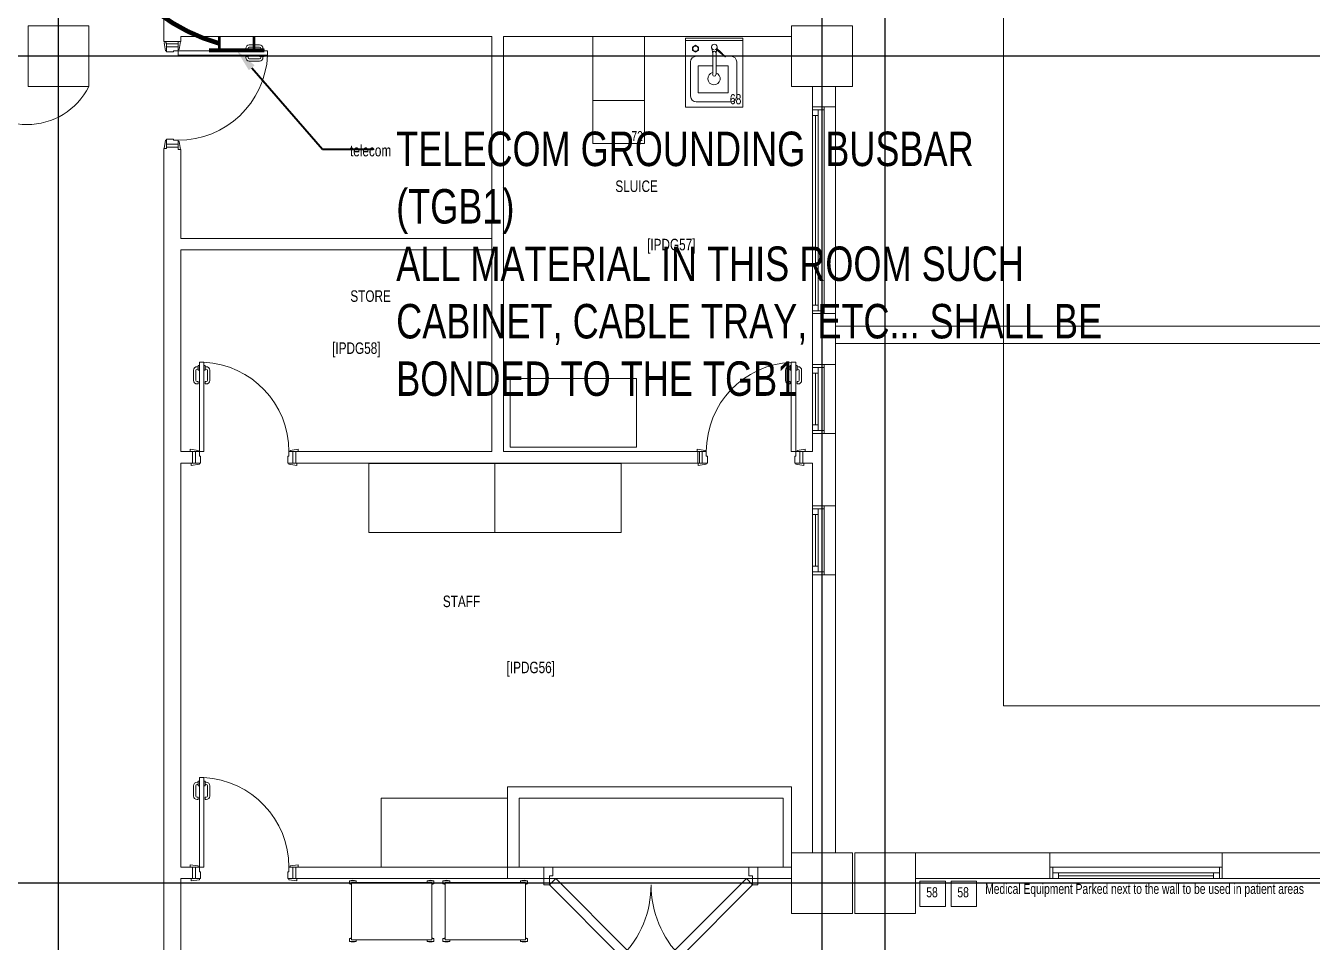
# Model space of a CAD drawing. Header units: metres. Extents: x -18745 to 220762, y -1579758 to -1356048.
# Drawn here: x 108078 to 119282, y -1455752 to -1447773 of the extents above; entities that cross this region are included whole.
import ezdxf
from ezdxf import colors
from ezdxf.entities.mleader import LeaderData, LeaderLine
from ezdxf.math import Vec2, Vec3

# ---------------------------------------------------------------- set-up
doc = ezdxf.new("R2010")
doc.units = ezdxf.units.M
doc.linetypes.add('DASHED2', pattern=[0.375, 0.25, -0.125])
doc.layers.get('0').update_dxf_attribs({"lineweight": 0})
for name, color, linetype in [('0E-PW-GRD', 6, 'Continuous'), ('0E-PW-GRD2', 6, 'Continuous'), ('A-100 - Copy$0$axes', 8, 'Continuous'), ('A-100 - Copy$0$PD-VENT', 8, 'Continuous')]:
    doc.layers.add(name, color=color, linetype=linetype)
for name, color, linetype, lineweight in [('A-100 - Copy$0$01-Ground Floor$0$RE.A-opening-wood-door', 8, 'Continuous', 0), ('A-100 - Copy$0$72_EGR_BASE_TEXT', 8, 'Continuous', 0), ('A-100 - Copy$0$Aluminum', 8, 'Continuous', 0), ('A-100 - Copy$0$Dims', 8, 'Continuous', 0), ('A-100 - Copy$0$Medical Equipment and Furniture', 8, 'Continuous', 0), ('A-100 - Copy$0$Medical Equipment and Furniture1', 8, 'Continuous', 5), ('A-100 - Copy$0$Proj', 8, 'Continuous', 0), ('A-100 - Copy$0$SANIT', 8, 'Continuous', 0), ('A-100 - Copy$0$Structure', 8, 'Continuous', 9), ('A-100 - Copy$0$Walls', 8, 'Continuous', 0), ('A-100 - Copy$0$Wooden Joinery', 8, 'Continuous', 0), ('E-GRND', 94, 'DASHED2', 40)]:
    doc.layers.add(name, color=color, linetype=linetype, lineweight=lineweight)
doc.styles.add('A-100 - Copy$0$X3G_ENTITY_257CFD', font='swisscl.ttf', dxfattribs={"height": 200})
doc.styles.add('A-100 - Copy$0$X3G_ENTITY_2587EA', font='swisscl.ttf', dxfattribs={"height": 200})
doc.styles.add('ROMANS', font='romans.shx', dxfattribs={"width": 0.85})

# ---------------------------------------------------------------- blocks, each defined once
blk = doc.blocks.new('*U9')
at = {"layer": '0E-PW-GRD', "ltscale": 0.25}
for points, const_width in [([(-200, 850), (-200, 50)], 60), ([(-200, 700), (0, 700)], 40), ([(-200, 200), (0, 200)], 40)]:
    blk.add_lwpolyline(points, dxfattribs=dict(at, const_width=const_width))
blk = doc.blocks.new('A-100 - Copy$0$HF13959B-P')
for p, q in [((0.042, 0.514), (-0.018, 0.514)), ((-0.018, 0.489), (-0.018, 0.514)), ((0, 0.489), (-0.018, 0.489)), ((0, 0.5), (0, 0)), ((0.7, 0.5), (0, 0.5)), ((0.042, 0.5), (0.042, 0.514)), ((0.658, 0.514), (0.718, 0.514)), ((0.658, 0.5), (0.658, 0.514)), ((0.7, 0.5), (0.7, 0)), ((0.7, 0.489), (0.718, 0.489)), ((0.718, 0.489), (0.718, 0.514)), ((0, 0.011), (-0.018, 0.011)), ((-0.018, 0.011), (-0.018, -0.014)), ((0.7, 0), (0, 0)), ((0.7, 0.011), (0.718, 0.011)), ((0.718, 0.011), (0.718, -0.014)), ((0.042, -0.014), (-0.018, -0.014)), ((0.042, 0), (0.042, -0.014)), ((0.658, 0), (0.658, -0.014)), ((0.658, -0.014), (0.718, -0.014))]:
    blk.add_line(p, q)
for centre, start, end in [((0.012, 0.426), 71.0754, 108.9246), ((0.012, 0.576), 251.0754, 262.6441), ((0.688, 0.426), 71.0754, 108.9246), ((0.688, 0.576), 277.3559, 288.9246), ((0.012, -0.076), 97.3559, 108.9246), ((0.688, -0.076), 71.0754, 82.6441), ((0.012, 0.074), 251.0754, 288.9246), ((0.688, 0.074), 251.0754, 288.9246)]:
    blk.add_arc(centre, 0.0925, start, end)
blk = doc.blocks.new('A-100 - Copy$0$WASHER  BEDPAN URINAL FLOOR TYPE')
at = {"layer": 'A-100 - Copy$0$Medical Equipment and Furniture1'}
for p, q in [((246.767, -230.261), (246.317, -230.261)), ((246.317, -230.261), (246.317, -230.636)), ((246.767, -230.636), (246.767, -230.261))]:
    blk.add_line(p, q, dxfattribs=at)
blk.add_lwpolyline([(246.317, -231.191), (246.317, -230.636), (246.767, -230.636), (246.767, -231.191), (246.317, -231.191)], dxfattribs=at)
blk = doc.blocks.new('A-100 - Copy$0$Slop Hopper')
at = {"layer": 'A-100 - Copy$0$SANIT'}
for p, q in [((1327.4, 1279.9), (1327.4, 1339.9)), ((1327.4, 1339.9), (1377.4, 1339.9)), ((1336.9, 1335.4), (1367.1, 1335.4)), ((1377.4, 1339.9), (1377.4, 1279.9)), ((1331.9, 1300.7), (1331.9, 1330.4)), ((1338.5, 1304), (1338.5, 1327.5)), ((1338.5, 1327.5), (1364.6, 1327.5)), ((1364.6, 1327.5), (1364.6, 1304)), ((1372.1, 1330.4), (1372.1, 1300.7)), ((1351.2, 1293.7), (1351.2, 1311.6)), ((1354.1, 1292.8), (1354.1, 1311.6)), ((1351.2, 1304), (1338.5, 1304)), ((1354.1, 1304), (1364.6, 1304)), ((1336.2, 1292.1), (1333.6, 1290.6)), ((1333.6, 1290.6), (1333.6, 1287.7)), ((1338.7, 1290.6), (1336.2, 1292.1)), ((1351.2, 1295.7), (1336.9, 1295.7)), ((1338.7, 1287.7), (1338.7, 1290.6)), ((1350.5, 1288.9), (1351.2, 1292.9)), ((1351.2, 1292.9), (1351.2, 1293.7)), ((1367.1, 1295.7), (1354.1, 1295.7)), ((1354.1, 1292.8), (1354.8, 1288.9)), ((1354.1, 1289.7), (1357.6, 1292.8)), ((1354.7, 1289), (1358.2, 1292.1)), ((1357.6, 1292.8), (1359.1, 1293.8)), ((1358.3, 1292.1), (1359.2, 1293.1)), ((1359.1, 1293.8), (1359.4, 1294)), ((1359.2, 1293.1), (1359.7, 1293.7)), ((1359.4, 1294), (1359.5, 1294.1)), ((1359.5, 1294.1), (1359.6, 1294.2)), ((1362, 1296.2), (1359.6, 1294.1)), ((1359.6, 1294.2), (1359.7, 1294.2)), ((1359.7, 1293.7), (1359.8, 1293.8)), ((1362.2, 1295.9), (1359.8, 1293.8)), ((1359.8, 1293.8), (1359.9, 1293.9)), ((1359.9, 1293.9), (1360, 1294)), ((1360, 1294), (1360, 1294)), ((1327.4, 1281.9), (1377.4, 1281.9)), ((1377.4, 1279.9), (1327.4, 1279.9)), ((1333.6, 1287.7), (1336.2, 1286.2)), ((1336.2, 1286.2), (1338.7, 1287.7))]:
    blk.add_line(p, q, dxfattribs=at)
blk.add_circle((1336.2, 1289.1), 2.3, dxfattribs=at)
for centre, radius, start, end in [((1336.9, 1330.4), 5, 89.9562, 179.9562), ((1367.1, 1330.4), 5, 0, 90), ((1352.3, 1315.2), 5.37, 289.1656, 257.5966), ((1352.6, 1311.6), 1.46, 359.85, 179.85), ((1336.9, 1300.7), 5, 179.9563, 269.9563), ((1367.1, 1300.7), 5, 270, 0), ((1352.6, 1287.7), 2.45, 100.5881, 79.4119), ((1352.6, 1292.8), 1.44, 179.0502, 359.0502), ((1362.1, 1296.1), 0.137, 39.4733, 129.4733), ((1362.1, 1296.1), 0.152, 310.9144, 40.9144)]:
    blk.add_arc(centre, radius, start, end, dxfattribs=at)
blk = doc.blocks.new('A-100 - Copy$0$A$C72370EFE')
at = {"layer": 'A-100 - Copy$0$Wooden Joinery'}
for p, q in [((-0.05, -0.07), (-0.05, -0.16)), ((-0.03, -0.07), (-0.03, -0.16)), ((-0.01, -0.04), (-0.02, -0.04)), ((-0.01, -0.06), (-0.02, -0.06)), ((-0.01, -0.03), (-0.01, -0.07)), ((0, -0.03), (-0.01, -0.03)), ((0, -0.07), (-0.01, -0.07)), ((0.04, -0.03), (0.05, -0.03)), ((0.04, -0.07), (0.05, -0.07)), ((0.05, -0.03), (0.05, -0.07)), ((0.05, -0.04), (0.06, -0.04)), ((0.05, -0.06), (0.06, -0.06)), ((0.07, -0.07), (0.07, -0.16)), ((0.09, -0.07), (0.09, -0.16)), ((-0.01, -0.17), (-0.02, -0.17)), ((-0.01, -0.19), (-0.02, -0.19)), ((-0.01, -0.17), (-0.01, -0.19)), ((0.05, -0.17), (0.06, -0.17)), ((0.05, -0.17), (0.05, -0.19)), ((0.05, -0.19), (0.06, -0.19))]:
    blk.add_line(p, q, dxfattribs=at)
for centre, radius, start, end in [((-0.02, -0.07), 0.03, 90, 180), ((-0.02, -0.07), 0.01, 90, 180), ((0.06, -0.07), 0.03, 0, 90), ((0.06, -0.07), 0.01, 0, 90), ((-0.02, -0.16), 0.03, 180, 270), ((-0.02, -0.16), 0.01, 180, 270), ((0.06, -0.16), 0.01, 270, 0), ((0.06, -0.16), 0.03, 270, 0)]:
    blk.add_arc(centre, radius, start, end, dxfattribs=at)
blk = doc.blocks.new('A-100 - Copy$0$A$C41DF7AD3')
at = {"layer": 'A-100 - Copy$0$Wooden Joinery', "elevation": 0}
for points in [[(820, 780), (820, 1559), (860, 1559), (860, 780)], [(70, 780), (70, 790), (0, 800), (0, 780)], [(870, 780), (870, 790), (940, 800), (940, 780)], [(80, 680), (80, 670), (10, 660), (10, 680)], [(860, 680), (860, 670), (930, 660), (930, 680)]]:
    blk.add_lwpolyline(points, close=True, dxfattribs=at)
for points in [[(45, 780), (45, 680), (20, 680), (20, 780), (45, 780)], [(45, 780), (80, 780), (80, 740), (90, 740), (90, 680), (45, 680), (45, 780)], [(895, 780), (860, 780), (860, 740), (850, 740), (850, 680), (895, 680), (895, 780)], [(895, 780), (895, 680), (920, 680), (920, 780), (895, 780)]]:
    blk.add_lwpolyline(points, dxfattribs=at)
at = {"layer": 'A-100 - Copy$0$Wooden Joinery'}
blk.add_arc((860, 780, 0), 780, 92.9397, 180, dxfattribs=at)
at = {"layer": 'A-100 - Copy$0$Wooden Joinery', "xscale": 999.9999999998856, "yscale": 999.9999999998856, "zscale": 999.9999999998856}
blk.add_blockref('A-100 - Copy$0$A$C72370EFE', (820, 1559, 0), dxfattribs=at)
blk = doc.blocks.new('A-100 - Copy$0$elec closet')
at = {"layer": 'A-100 - Copy$0$01-Ground Floor$0$RE.A-opening-wood-door', "linetype": 'ByBlock'}
for points in [[(-259, 1380), (-884, 755), (-830, 700), (-204, 1326)], [(259, 1380), (884, 755), (830, 700), (204, 1326)], [(-929, 755), (-929, 600), (-852, 600), (-852, 677), (-883, 677), (-883, 755)]]:
    blk.add_lwpolyline(points, close=True, dxfattribs=at)
for centre, start, end in [((-884, 755), 0, 44.9984), ((884, 755), 135.0016, 180)]:
    blk.add_arc(centre, 884, start, end, dxfattribs=at)
at = {"layer": 'A-100 - Copy$0$Dims'}
for points in [[(-1224, 700), (-929, 700)], [(933, 700), (1250, 700)], [(-1224, 600), (-929, 600)], [(933, 600), (1150, 600)]]:
    blk.add_lwpolyline(points, dxfattribs=at)
at = {"layer": 'A-100 - Copy$0$Walls'}
for p, q in [((-1224, -99), (-1224, 700)), ((1250, -99), (1250, 700)), ((-1150, 0), (-1150, 599)), ((1150, 0), (1150, 600)), ((1150, 0), (-1150, 0)), ((1250, -99), (-1224, -99))]:
    blk.add_line(p, q, dxfattribs=at)
blk.add_lwpolyline([(933, 755), (933, 600), (855, 600), (855, 677), (886, 677), (886, 755)], close=True, dxfattribs=at)
blk = doc.blocks.new('A-100 - Copy')
at = {"layer": 'A-100 - Copy$0$Aluminum'}
for p, q in [((114930.3, -1450279, 2.4), (114930.3, -1448479, 2.4)), ((115030.3, -1448504, 2.4), (114930.3, -1448504, 2.4)), ((114980.3, -1448554, 2.4), (114930.3, -1448554, 2.4)), ((114955.3, -1450204, 2.4), (114955.3, -1448554, 2.4)), ((114980.3, -1450254, 2.4), (114980.3, -1448504, 2.4)), ((115030.3, -1450279, 2.4), (115030.3, -1448479, 2.4)), ((114980.3, -1450204, 2.4), (114930.3, -1450204, 2.4)), ((115030.3, -1450254, 2.4), (114930.3, -1450254, 2.4)), ((114930.3, -1450722.7, 2.4), (114930.3, -1451322.7, 2.4)), ((115030.3, -1450747.7, 2.4), (114930.3, -1450747.7, 2.4)), ((114980.3, -1450797.7, 2.4), (114930.3, -1450797.7, 2.4)), ((114955.3, -1450797.7, 2.4), (114955.3, -1451247.7, 2.4)), ((114980.3, -1450747.7, 2.4), (114980.3, -1451297.7, 2.4)), ((115030.3, -1450722.7, 2.4), (115030.3, -1451322.7, 2.4)), ((114980.3, -1451247.7, 2.4), (114930.3, -1451247.7, 2.4)), ((115030.3, -1451297.7, 2.4), (114930.3, -1451297.7, 2.4)), ((114930.3, -1452552.7, 2.4), (114930.3, -1451952.7, 2.4)), ((115030.3, -1451977.7, 2.4), (114930.3, -1451977.7, 2.4)), ((114980.3, -1452027.7, 2.4), (114930.3, -1452027.7, 2.4)), ((114955.3, -1452477.7, 2.4), (114955.3, -1452027.7, 2.4)), ((114980.3, -1452527.7, 2.4), (114980.3, -1451977.7, 2.4)), ((115030.3, -1452552.7, 2.4), (115030.3, -1451952.7, 2.4)), ((114980.3, -1452477.7, 2.4), (114930.3, -1452477.7, 2.4)), ((115030.3, -1452527.7, 2.4), (114930.3, -1452527.7, 2.4)), ((118498.3, -1455097.7, 0), (116998.3, -1455097.7, 0)), ((117023.3, -1455097.7, 0), (117023.3, -1455197.7, 0)), ((118473.3, -1455147.7, 0), (117023.3, -1455147.7, 0)), ((117073.3, -1455147.7, 0), (117073.3, -1455197.7, 0)), ((117073.3, -1455172.7, 0), (118423.3, -1455172.7, 0)), ((118423.3, -1455147.7, 0), (118423.3, -1455197.7, 0)), ((118473.3, -1455097.7, 0), (118473.3, -1455197.7, 0)), ((118498.3, -1455197.7, 0), (116998.3, -1455197.7, 0))]:
    blk.add_line(p, q, dxfattribs=at)
at = {"layer": 'A-100 - Copy$0$axes'}
for p, q in [((108363.3, -1477297.4, 0), (108363.3, -1366691.8, 0)), ((115013.3, -1477297.4, 0), (115013.3, -1366771.9, 0)), ((115563.3, -1477297.4, 0), (115563.3, -1366771.9, 0)), ((115563.3, -1477297.4, 0), (115563.3, -1366771.9, 0)), ((181015.3, -1448037.7, 2.4), (83877.8, -1448037.7, 2.4)), ((215795, -1455237.7, 2.4), (83877.8, -1455237.7, 2.4))]:
    blk.add_line(p, q, dxfattribs=at)
at = {"layer": 'A-100 - Copy$0$Medical Equipment and Furniture', "elevation": 2.4}
for points in [[(113397.7, -1451442.5), (112297.7, -1451442.5), (112297.7, -1450842.5), (113397.7, -1450842.5)], [(112164.9, -1452184.5), (111064.9, -1452184.5), (111064.9, -1451584.5), (112164.9, -1451584.5)], [(113264.9, -1452184.5), (112164.9, -1452184.5), (112164.9, -1451584.5), (113264.9, -1451584.5)], [(112274.2, -1455098.4), (111174.2, -1455098.4), (111174.2, -1454498.4), (112274.2, -1454498.4)]]:
    blk.add_lwpolyline(points, close=True, dxfattribs=at)
at = {"layer": 'A-100 - Copy$0$Medical Equipment and Furniture', "elevation": 0}
for points in [[(115865.8, -1455219.5), (116087.8, -1455219.5), (116087.8, -1455441.5), (115865.8, -1455441.5), (115865.8, -1455219.5)], [(116136.5, -1455219.5), (116358.5, -1455219.5), (116358.5, -1455441.5), (116136.5, -1455441.5), (116136.5, -1455219.5)]]:
    blk.add_lwpolyline(points, dxfattribs=at)
at = {"layer": 'A-100 - Copy$0$Proj'}
for p, q in [((115130.3, -1450279, 2.4), (115130.3, -1448479, 2.4)), ((122140.3, -1450387.7, 2.4), (115130.3, -1450387.7, 2.4)), ((122212.4, -1450537.7, 2.4), (115130.3, -1450537.7, 2.4)), ((115130.3, -1451322.7, 2.4), (115130.3, -1450722.7, 2.4)), ((115130.3, -1452552.7, 2.4), (115130.3, -1451952.7, 2.4)), ((116998.3, -1454972.7, 0), (118498.3, -1454972.7, 0))]:
    blk.add_line(p, q, dxfattribs=at)
at = {"layer": 'A-100 - Copy$0$Proj', "elevation": 0}
blk.add_lwpolyline([(157571.2, -1442382.7), (157571.2, -1453692.7), (116594.6, -1453692.7), (116594.6, -1442382.7)], close=True, dxfattribs=at)
at = {"layer": 'A-100 - Copy$0$Structure'}
for points, elevation in [([(108098.3, -1448302.7), (108628.3, -1448302.7), (108628.3, -1447772.7), (108098.3, -1447772.7)], -2.4), ([(114748.3, -1448302.7), (115278.3, -1448302.7), (115278.3, -1447772.7), (114748.3, -1447772.7)], 2.4), ([(114748.3, -1455502.7), (115278.3, -1455502.7), (115278.3, -1454972.7), (114748.3, -1454972.7)], 2.4), ([(115298.3, -1455502.7), (115828.3, -1455502.7), (115828.3, -1454972.7), (115298.3, -1454972.7)], 2.4)]:
    blk.add_lwpolyline(points, close=True, dxfattribs=dict(at, elevation=elevation))
at = {"layer": 'A-100 - Copy$0$Walls'}
for p, q in [((112137.8, -1447867.7, 2.4), (109430.3, -1447867.7, 2.4)), ((112137.8, -1451480.2, 2.4), (112137.8, -1447867.7, 2.4)), ((114748.3, -1447867.7, 2.4), (112237.8, -1447867.7, 2.4)), ((112237.8, -1451480.2, 2.4), (112237.8, -1447867.7, 2.4)), ((109430.3, -1447910.1, 2.4), (109280.3, -1447910.1, 2.4)), ((114930.3, -1448302.7, 2.4), (114930.3, -1448479, 1.2)), ((115130.3, -1448302.7, 2.4), (115130.3, -1448479, 1.2)), ((115130.3, -1448479, 1.2), (114930.3, -1448479, 1.2)), ((109280.3, -1458274.2, 2.4), (109280.3, -1448840.1, 2.4)), ((109280.3, -1448840.1, 2.4), (109285.3, -1448840.1, 2.4)), ((109425.3, -1448850.1, 2.4), (109430.3, -1448850.1, 2.4)), ((115130.3, -1450279, 2.4), (114930.3, -1450279, 2.4)), ((114930.3, -1450279, 5), (114930.3, -1450722.7, -1.8)), ((115130.3, -1450722.7, 2.4), (115130.3, -1450279, -0.3)), ((115130.3, -1450722.7, 2.4), (114930.3, -1450722.7, 2.4)), ((115130.3, -1451322.7, 2.4), (114930.3, -1451322.7, 2.4)), ((114930.3, -1451480.2, 0), (114930.3, -1451322.7, 0)), ((115130.3, -1451952.7, 0), (115130.3, -1451322.7, 0)), ((109430.3, -1451480.2, 2.4), (109530.3, -1451480.2, 2.4)), ((110430.3, -1451480.2, 2.4), (112137.8, -1451480.2, 2.4)), ((112237.8, -1451480.2, 2.4), (113945.3, -1451480.2, 2.4)), ((114845.3, -1451480.2, 2.4), (114930.3, -1451480.2, 2.4)), ((109430.3, -1451580.2, 2.4), (109530.3, -1451580.2, 2.4)), ((110430.3, -1451580.2, 2.4), (113945.3, -1451580.2, 2.4)), ((114845.3, -1451580.2, 2.4), (114930.3, -1451580.2, 2.4)), ((114930.3, -1451952.7, 0), (114930.3, -1451580.2, 0)), ((115130.3, -1451952.7, 2.4), (114930.3, -1451952.7, 2.4)), ((114930.3, -1452552.7, 0), (114930.3, -1454972.7, 0)), ((115130.3, -1452552.7, 2.4), (114930.3, -1452552.7, 2.4)), ((115130.3, -1452552.7, 0), (115130.3, -1454972.7, 0)), ((116998.3, -1454972.7, 0), (115828.3, -1454972.7, 0)), ((115871.2, -1454972.7, 0), (115856.2, -1454972.7, 0)), ((116998.3, -1455197.7, 0), (116998.3, -1454972.7, 0)), ((120088.3, -1454972.7, 0), (118498.3, -1454972.7, 0)), ((118498.3, -1455197.7, 0), (118498.3, -1454972.7, 0)), ((109530.3, -1455097.7, 2.4), (109430.3, -1455097.7, 2.4)), ((114748.3, -1455097.7, 2.4), (110430.3, -1455097.7, 2.4)), ((109530.3, -1455197.7, 2.4), (109430.3, -1455197.7, 2.4)), ((114748.3, -1455197.7, 2.4), (110430.3, -1455197.7, 2.4)), ((116998.3, -1455197.7, 0), (115828.3, -1455197.7, 0)), ((120088.3, -1455197.7, 0), (118498.3, -1455197.7, 0))]:
    blk.add_line(p, q, dxfattribs=at)
at = {"layer": 'A-100 - Copy$0$Walls', "elevation": 2.4}
for points in [[(109280.3, -1445747.7), (109280.3, -1447910.1)], [(109430.3, -1447867.7), (109430.3, -1447910.1)], [(109430.3, -1448850.1), (109430.3, -1449623.9)], [(109430.3, -1449623.9), (112137.8, -1449623.9)], [(109430.3, -1449723.9), (112137.8, -1449723.9)], [(109430.3, -1449723.9), (109430.3, -1451480.2)], [(109530.3, -1451480.2), (109530.3, -1451580.2)], [(110430.3, -1451480.2), (110430.3, -1451580.2)], [(113930.3, -1451480.2), (113930.3, -1451580.2)], [(114845.3, -1451480.2), (114845.3, -1451580.2)], [(109430.3, -1451580.2), (109430.3, -1455097.7)], [(109530.3, -1455097.7), (109530.3, -1455197.7)], [(110430.3, -1455097.7), (110430.3, -1455197.7)], [(109430.3, -1455197.7), (109430.3, -1460822.7), (117962.1, -1460822.7)]]:
    blk.add_lwpolyline(points, dxfattribs=at)
at = {"layer": 'A-100 - Copy$0$Walls'}
blk.add_arc((108088.3, -1448027.7, -2.4), 606, 206.98792, 333.01208, dxfattribs=at)
at = {"layer": 'A-100 - Copy$0$Medical Equipment and Furniture'}
for name, p, xscale, yscale, zscale, rotation in [('A-100 - Copy$0$WASHER  BEDPAN URINAL FLOOR TYPE', (-133302.6, -1679054.8, 2.4), -999.9999999999985, 999.9999999999985, 1000, 179.9992000317731), ('A-100 - Copy$0$Slop Hopper', (100549, -1435081.2, 2.4), -10, 10, 10, 180), ('A-100 - Copy$0$HF13959B-P', (110915.3, -1455230.7, 0), -1000, 1000, 1000, 180), ('A-100 - Copy$0$HF13959B-P', (111730, -1455230.7, 0), -1000, 1000, 1000, 180)]:
    blk.add_blockref(name, p, dxfattribs=dict(at, xscale=xscale, yscale=yscale, zscale=zscale, rotation=rotation))
at = {"layer": 'A-100 - Copy$0$PD-VENT', "rotation": 180}
blk.add_blockref('A-100 - Copy$0$elec closet', (113524.2, -1454497.8, 2.4), dxfattribs=at)
at = {"layer": 'A-100 - Copy$0$Wooden Joinery', "xscale": -1, "rotation": 270}
blk.add_blockref('A-100 - Copy$0$A$C41DF7AD3', (108625.3, -1448850.1, 2.4), dxfattribs=at)
at = {"layer": 'A-100 - Copy$0$Wooden Joinery', "xscale": -1}
for p in [(110450.3, -1452260.2, 2.4), (110450.3, -1455877.7, 2.4)]:
    blk.add_blockref('A-100 - Copy$0$A$C41DF7AD3', p, dxfattribs=at)
at = {"layer": 'A-100 - Copy$0$Wooden Joinery'}
blk.add_blockref('A-100 - Copy$0$A$C41DF7AD3', (113925.3, -1452260.2, 2.4), dxfattribs=at)
at = {"layer": 'A-100 - Copy$0$72_EGR_BASE_TEXT', "char_height": 100, "attachment_point": 2, "style": 'A-100 - Copy$0$X3G_ENTITY_2587EA'}
for s, insert in [('telecom', (111081.6, -1448809.8, 2.4)), ('SLUICE', (113398.4, -1449119.9, 2.4)), ('[IPDG57]', (113700, -1449627.7, 2.4)), ('STORE', (111081.6, -1450076.4, 2.4)), ('[IPDG58]', (110957.3, -1450529.4, 2.4)), ('STAFF', (111873.2, -1452734, 2.4)), ('[IPDG56]', (112476.6, -1453309.3, 2.4))]:
    blk.add_mtext(s, dxfattribs=dict(at, insert=insert))
at = {"layer": 'A-100 - Copy$0$Medical Equipment and Furniture', "char_height": 87.47, "attachment_point": 2, "style": 'A-100 - Copy$0$X3G_ENTITY_257CFD'}
for s, insert in [('68', (114260.6, -1448368.7, 2.4)), ('72', (113402.9, -1448690, 2.4)), ('58', (115971, -1455272.8, 0)), ('58', (116241.7, -1455272.8, 0))]:
    blk.add_mtext(s, dxfattribs=dict(at, insert=insert))
at = {"layer": 'A-100 - Copy$0$Medical Equipment and Furniture', "insert": (117821.8, -1455242.9, 0), "char_height": 87.473, "width": 3260.537, "attachment_point": 2, "style": 'A-100 - Copy$0$X3G_ENTITY_257CFD'}
blk.add_mtext('Medical Equipment Parked next to the wall to be used in patient areas', dxfattribs=at)

msp = doc.modelspace()

# ---------------------------------------------------------------- linework, layer by layer
at = {"layer": '0E-PW-GRD', "linetype": 'DASHED2', "ltscale": 1000, "const_width": 40, "elevation": 2.4}
msp.add_lwpolyline([(109765.3, -1447927.6, -0.3919524), (108630.9, -1446080.5, -1.9316119)], format="xyb", dxfattribs=at)
at = {"layer": '0E-PW-GRD2', "ltscale": 500, "const_width": 1.2, "elevation": 2.4}
msp.add_lwpolyline([(109645.3, -1447867.6), (109645.3, -1448077.6), (110185.3, -1448077.6), (110185.3, -1447867.6)], close=True, dxfattribs=at)

# ---------------------------------------------------------------- block references
at = {"layer": '0E-PW-GRD2', "xscale": 0.6, "yscale": 0.6, "zscale": 0.6, "rotation": 89.99999999999999}
msp.add_blockref('*U9', (110185.3, -1447867.6, 2.4), dxfattribs=at)

# ---------------------------------------------------------------- leaders
at = {"layer": 'E-GRND', "linetype": 'ByBlock', "ltscale": 400}
ml = msp.add_multileader_mtext('Standard', dxfattribs=at)
ml.set_content('{\\fArial|b0|i0|c0|p34;\\W0.75;\\C256;TELECOM GROUNDING  BUSBAR\\P(TGB1)\\PALL MATERIAL IN THIS ROOM SUCH CABINET, CABLE TRAY, ETC... SHALL BE BONDED TO THE TGB1}', color=140, style='ROMANS')
ml.set_leader_properties(color=181, lineweight=-1)
ml.build(insert=Vec2(0, 0))
ml.multileader.update_dxf_attribs({"dogleg_length": 319.7, "arrow_head_size": 200})
ctx = ml.context
ctx.base_point, ctx.char_height, ctx.arrow_head_size, ctx.landing_gap_size, ctx.plane_origin, ctx.plane_x_axis, ctx.plane_y_axis = Vec3(111104.4, -1448847.3, -2.4), 300, 200, 200, Vec3(106099.5, -1452608.6, -2.4), Vec3(1, 0.0000626), Vec3(-0.0000626, 1)
notes = []
notes.append((ctx, [(1, (1, 1, 0), (110662.5, -1448847.3, -2.4), (1, 0.0000626), 442, [(0, [(109915.3, -1447987.6, -2.4)], 0, [])])]))
ctx.mtext.insert, ctx.mtext.text_direction, ctx.mtext.rotation, ctx.mtext.width, ctx.mtext.defined_height, ctx.mtext.flow_direction = Vec3(111304.4, -1448694.7, -2.4), Vec3(1, 0.0000626), 0.0000626, 6361.958, 1062.8, 5
for ctx, leaders in notes:
    for number, flags, end, landing, length, lines in leaders:
        leader = LeaderData()
        leader.index, (leader.has_last_leader_line, leader.has_dogleg_vector, leader.attachment_direction) = number, flags
        leader.last_leader_point, leader.dogleg_vector, leader.dogleg_length = Vec3(end), Vec3(landing), length
        for number, points, colour, breaks in lines:
            line = LeaderLine()
            line.index, line.vertices, line.color, line.breaks = number, Vec3.list(points), colors.encode_raw_color(colour), breaks
            leader.lines.append(line)
        ctx.leaders.append(leader)

# ---------------------------------------------------------------- next in the draw order: block references
msp.add_blockref('A-100 - Copy', (0, 0))

doc.saveas('drawing.dxf')
